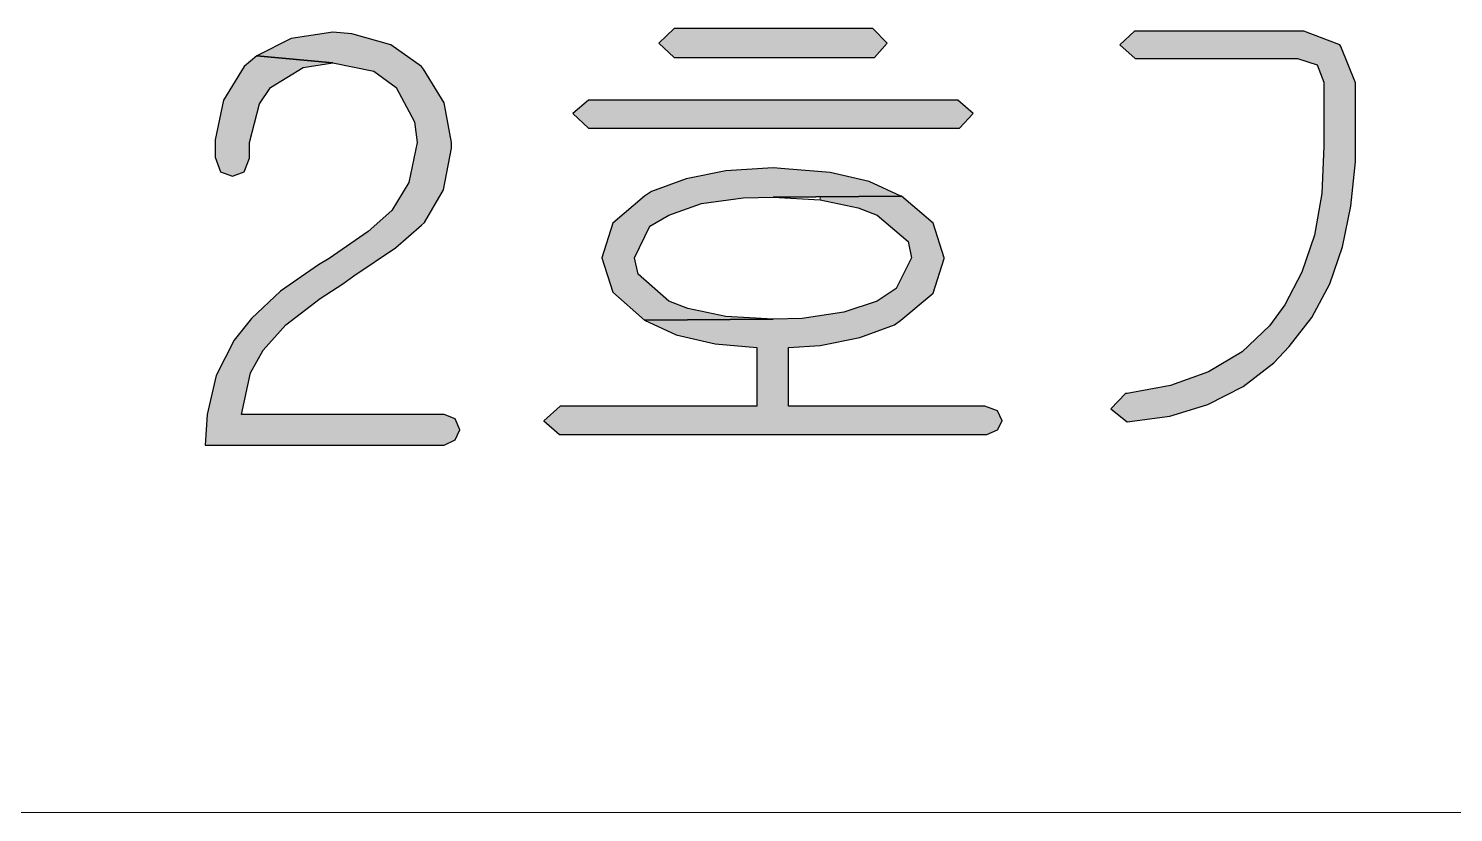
# Model space of a CAD drawing. Header units: inches. Extents: x 1019 to 1860, y -6 to 588.
# Drawn here: x 1745.22 to 1759.51, y 103.73 to 111.59 of the extents above; entities that cross this region are included whole.
import ezdxf

# ---------------------------------------------------------------- set-up
doc = ezdxf.new("R2010")
doc.units = ezdxf.units.IN
doc.header["$MEASUREMENT"] = 0
doc.layers.add('BG 0 -1', color=7, linetype='Continuous')
doc.layers.add('BG Default', color=7, linetype='Continuous')

msp = doc.modelspace()

# ---------------------------------------------------------------- hatches: boundary and pattern name
at = {"layer": 'BG Default', "linetype": 'ByBlock'}
for points in [[(1748.272, 111.244), (1748.681, 111.162), (1748.908, 110.999), (1749.09, 110.654), (1749.117, 110.445), (1749.035, 110.045), (1748.863, 109.764), (1748.626, 109.555), (1748.236, 109.282), (1748.127, 109.219), (1747.745, 108.955), (1747.455, 108.683), (1747.282, 108.465), (1747.101, 108.111), (1747.01, 107.72), (1746.992, 107.411), (1749.389, 107.411), (1749.498, 107.466), (1749.544, 107.566), (1749.498, 107.675), (1749.389, 107.72), (1747.355, 107.72), (1747.446, 108.138), (1747.573, 108.365), (1747.8, 108.619), (1748.145, 108.883), (1748.372, 109.028), (1748.481, 109.11), (1748.899, 109.391), (1749.162, 109.618), (1749.19, 109.646), (1749.38, 109.973), (1749.462, 110.39), (1749.462, 110.445), (1749.389, 110.845), (1749.181, 111.181), (1749.162, 111.208), (1748.854, 111.426), (1748.463, 111.535), (1748.272, 111.553), (1747.854, 111.489), (1747.509, 111.317)], [(1747.509, 111.317), (1747.382, 111.208), (1747.173, 110.872), (1747.092, 110.472), (1747.092, 110.445), (1747.092, 110.3), (1747.146, 110.154), (1747.264, 110.109), (1747.382, 110.154), (1747.437, 110.29), (1747.437, 110.445), (1747.537, 110.835), (1747.646, 110.999), (1747.973, 111.199), (1748.272, 111.244)], [(1752.686, 109.9), (1753.976, 109.909), (1753.967, 109.909), (1753.649, 110.054), (1753.259, 110.145), (1752.805, 110.181), (1752.686, 110.191), (1752.214, 110.163), (1751.815, 110.082), (1751.469, 109.954), (1751.397, 109.909), (1751.079, 109.637), (1750.97, 109.291), (1751.079, 108.946), (1751.397, 108.665), (1752.686, 108.674), (1752.214, 108.701), (1751.833, 108.783), (1751.642, 108.855), (1751.333, 109.128), (1751.297, 109.291), (1751.451, 109.609), (1751.642, 109.718), (1751.969, 109.836), (1752.387, 109.891)], [(1753.159, 109.903), (1753.159, 109.873), (1753.54, 109.791), (1753.731, 109.718), (1754.04, 109.455), (1754.076, 109.291), (1753.922, 108.983), (1753.731, 108.855), (1753.395, 108.746), (1752.977, 108.683), (1752.686, 108.674), (1751.397, 108.665), (1751.715, 108.519), (1752.105, 108.429), (1752.523, 108.392), (1752.523, 107.802), (1750.552, 107.802), (1750.389, 107.656), (1750.543, 107.52), (1754.83, 107.52), (1754.939, 107.566), (1754.984, 107.656), (1754.939, 107.756), (1754.812, 107.802), (1752.841, 107.802), (1752.841, 108.392), (1753.159, 108.41), (1753.558, 108.492), (1753.904, 108.619), (1753.967, 108.665), (1754.294, 108.937), (1754.403, 109.282), (1754.403, 109.291), (1754.294, 109.637), (1753.976, 109.909)]]:
    msp.add_hatch(color=3, dxfattribs=at).paths.add_polyline_path(points)
at = {"layer": 'BG Default', "linetype": 'Continuous'}
for points in [[(1753.686, 111.589), (1751.696, 111.589), (1751.542, 111.444), (1751.696, 111.299), (1753.704, 111.299), (1753.831, 111.444)], [(1757.936, 111.562), (1756.31, 111.562), (1756.165, 111.426), (1756.319, 111.29), (1757.945, 111.29), (1758.145, 111.226), (1758.209, 111.053), (1758.209, 110.409), (1758.191, 109.936), (1758.118, 109.518), (1757.991, 109.146), (1757.818, 108.819), (1757.664, 108.61), (1757.391, 108.347), (1757.055, 108.147), (1756.674, 108.011), (1756.238, 107.929), (1756.22, 107.929), (1756.074, 107.775), (1756.238, 107.647), (1756.665, 107.702), (1757.046, 107.82), (1757.4, 108.002), (1757.709, 108.238), (1757.864, 108.401), (1758.091, 108.692), (1758.272, 109.028), (1758.399, 109.4), (1758.481, 109.809), (1758.527, 110.254), (1758.527, 110.399), (1758.527, 111.044), (1758.381, 111.408), (1758.372, 111.426), (1758.009, 111.562)], [(1754.539, 110.872), (1750.834, 110.872), (1750.679, 110.736), (1750.834, 110.59), (1754.557, 110.59), (1754.694, 110.736)]]:
    msp.add_hatch(color=3, dxfattribs=at).paths.add_polyline_path(points)

# ---------------------------------------------------------------- linework, layer by layer
at = {"layer": 'BG 0 -1', "color": 7, "linetype": 'Continuous', "lineweight": 9}
msp.add_line((1685.763, 103.73), (1835.03, 103.73), dxfattribs=at)
at = {"layer": 'BG 0 -1', "color": 3, "linetype": 'Continuous', "lineweight": 25}
for points in [[(1748.272, 111.553), (1747.854, 111.489), (1747.509, 111.317), (1748.272, 111.244), (1748.681, 111.162), (1748.908, 110.999), (1749.09, 110.654), (1749.117, 110.445), (1749.035, 110.045), (1748.863, 109.764), (1748.626, 109.555), (1748.236, 109.282), (1748.127, 109.219), (1747.745, 108.955), (1747.455, 108.683), (1747.282, 108.465), (1747.101, 108.111), (1747.01, 107.72), (1746.992, 107.411), (1749.389, 107.411), (1749.498, 107.466), (1749.544, 107.566), (1749.498, 107.675), (1749.389, 107.72), (1747.355, 107.72), (1747.446, 108.138), (1747.573, 108.365), (1747.8, 108.619), (1748.145, 108.883), (1748.372, 109.028), (1748.481, 109.11), (1748.899, 109.391), (1749.162, 109.618), (1749.19, 109.646), (1749.38, 109.973), (1749.462, 110.39), (1749.462, 110.445), (1749.389, 110.845), (1749.181, 111.181), (1749.162, 111.208), (1748.854, 111.426), (1748.463, 111.535)], [(1747.509, 111.317), (1747.382, 111.208), (1747.173, 110.872), (1747.092, 110.472), (1747.092, 110.445), (1747.092, 110.3), (1747.146, 110.154), (1747.264, 110.109), (1747.382, 110.154), (1747.437, 110.29), (1747.437, 110.445), (1747.537, 110.835), (1747.646, 110.999), (1747.973, 111.199), (1748.272, 111.244)], [(1752.686, 110.191), (1752.214, 110.163), (1751.815, 110.082), (1751.469, 109.954), (1751.397, 109.909), (1751.079, 109.637), (1750.97, 109.291), (1751.079, 108.946), (1751.397, 108.665), (1752.686, 108.674), (1752.214, 108.701), (1751.833, 108.783), (1751.642, 108.855), (1751.333, 109.128), (1751.297, 109.291), (1751.451, 109.609), (1751.642, 109.718), (1751.969, 109.836), (1752.387, 109.891), (1752.686, 109.9), (1753.976, 109.909), (1753.967, 109.909), (1753.649, 110.054), (1753.259, 110.145), (1752.805, 110.181)], [(1753.976, 109.909), (1752.686, 109.9), (1753.159, 109.873), (1753.54, 109.791), (1753.731, 109.718), (1754.04, 109.455), (1754.076, 109.291), (1753.922, 108.983), (1753.731, 108.855), (1753.395, 108.746), (1752.977, 108.683), (1752.686, 108.674), (1751.397, 108.665), (1751.715, 108.519), (1752.105, 108.429), (1752.523, 108.392), (1752.523, 107.802), (1750.552, 107.802), (1750.389, 107.656), (1750.543, 107.52), (1754.83, 107.52), (1754.939, 107.566), (1754.984, 107.656), (1754.939, 107.756), (1754.812, 107.802), (1752.841, 107.802), (1752.841, 108.392), (1753.159, 108.41), (1753.558, 108.492), (1753.904, 108.619), (1753.967, 108.665), (1754.294, 108.937), (1754.403, 109.282), (1754.403, 109.291), (1754.294, 109.637)]]:
    msp.add_lwpolyline(points, close=True, dxfattribs=at)
at = {"layer": 'BG Default', "color": 7, "linetype": 'Continuous', "lineweight": 0}
for points in [[(1748.272, 111.244), (1748.681, 111.162), (1748.908, 110.999), (1749.09, 110.654), (1749.117, 110.445), (1749.035, 110.045), (1748.863, 109.764), (1748.626, 109.555), (1748.236, 109.282), (1748.127, 109.219), (1747.745, 108.955), (1747.455, 108.683), (1747.282, 108.465), (1747.101, 108.111), (1747.01, 107.72), (1746.992, 107.411), (1749.389, 107.411), (1749.498, 107.466), (1749.544, 107.566), (1749.498, 107.675), (1749.389, 107.72), (1747.355, 107.72), (1747.446, 108.138), (1747.573, 108.365), (1747.8, 108.619), (1748.145, 108.883), (1748.372, 109.028), (1748.481, 109.11), (1748.899, 109.391), (1749.162, 109.618), (1749.19, 109.646), (1749.38, 109.973), (1749.462, 110.39), (1749.462, 110.445), (1749.389, 110.845), (1749.181, 111.181), (1749.162, 111.208), (1748.854, 111.426), (1748.463, 111.535), (1748.272, 111.553), (1747.854, 111.489), (1747.509, 111.317)], [(1747.509, 111.317), (1747.382, 111.208), (1747.173, 110.872), (1747.092, 110.472), (1747.092, 110.445), (1747.092, 110.3), (1747.146, 110.154), (1747.264, 110.109), (1747.382, 110.154), (1747.437, 110.29), (1747.437, 110.445), (1747.537, 110.835), (1747.646, 110.999), (1747.973, 111.199), (1748.272, 111.244)], [(1752.686, 109.9), (1753.976, 109.909), (1753.967, 109.909), (1753.649, 110.054), (1753.259, 110.145), (1752.805, 110.181), (1752.686, 110.191), (1752.214, 110.163), (1751.815, 110.082), (1751.469, 109.954), (1751.397, 109.909), (1751.079, 109.637), (1750.97, 109.291), (1751.079, 108.946), (1751.397, 108.665), (1752.686, 108.674), (1752.214, 108.701), (1751.833, 108.783), (1751.642, 108.855), (1751.333, 109.128), (1751.297, 109.291), (1751.451, 109.609), (1751.642, 109.718), (1751.969, 109.836), (1752.387, 109.891)], [(1753.159, 109.903), (1753.159, 109.873), (1753.54, 109.791), (1753.731, 109.718), (1754.04, 109.455), (1754.076, 109.291), (1753.922, 108.983), (1753.731, 108.855), (1753.395, 108.746), (1752.977, 108.683), (1752.686, 108.674), (1751.397, 108.665), (1751.715, 108.519), (1752.105, 108.429), (1752.523, 108.392), (1752.523, 107.802), (1750.552, 107.802), (1750.389, 107.656), (1750.543, 107.52), (1754.83, 107.52), (1754.939, 107.566), (1754.984, 107.656), (1754.939, 107.756), (1754.812, 107.802), (1752.841, 107.802), (1752.841, 108.392), (1753.159, 108.41), (1753.558, 108.492), (1753.904, 108.619), (1753.967, 108.665), (1754.294, 108.937), (1754.403, 109.282), (1754.403, 109.291), (1754.294, 109.637), (1753.976, 109.909)]]:
    msp.add_lwpolyline(points, close=True, dxfattribs=at)
at = {"layer": 'BG Default', "color": 3, "linetype": 'Continuous', "lineweight": 25}
for points in [[(1753.686, 111.589), (1751.696, 111.589), (1751.542, 111.444), (1751.696, 111.299), (1753.704, 111.299), (1753.831, 111.444)], [(1757.936, 111.562), (1756.31, 111.562), (1756.165, 111.426), (1756.319, 111.29), (1757.945, 111.29), (1758.145, 111.226), (1758.209, 111.053), (1758.209, 110.409), (1758.191, 109.936), (1758.118, 109.518), (1757.991, 109.146), (1757.818, 108.819), (1757.664, 108.61), (1757.391, 108.347), (1757.055, 108.147), (1756.674, 108.011), (1756.238, 107.929), (1756.22, 107.929), (1756.074, 107.775), (1756.238, 107.647), (1756.665, 107.702), (1757.046, 107.82), (1757.4, 108.002), (1757.709, 108.238), (1757.864, 108.401), (1758.091, 108.692), (1758.272, 109.028), (1758.399, 109.4), (1758.481, 109.809), (1758.527, 110.254), (1758.527, 110.399), (1758.527, 111.044), (1758.381, 111.408), (1758.372, 111.426), (1758.009, 111.562)], [(1754.539, 110.872), (1750.834, 110.872), (1750.679, 110.736), (1750.834, 110.59), (1754.557, 110.59), (1754.694, 110.736)]]:
    msp.add_lwpolyline(points, close=True, dxfattribs=at)

doc.saveas('drawing.dxf')
